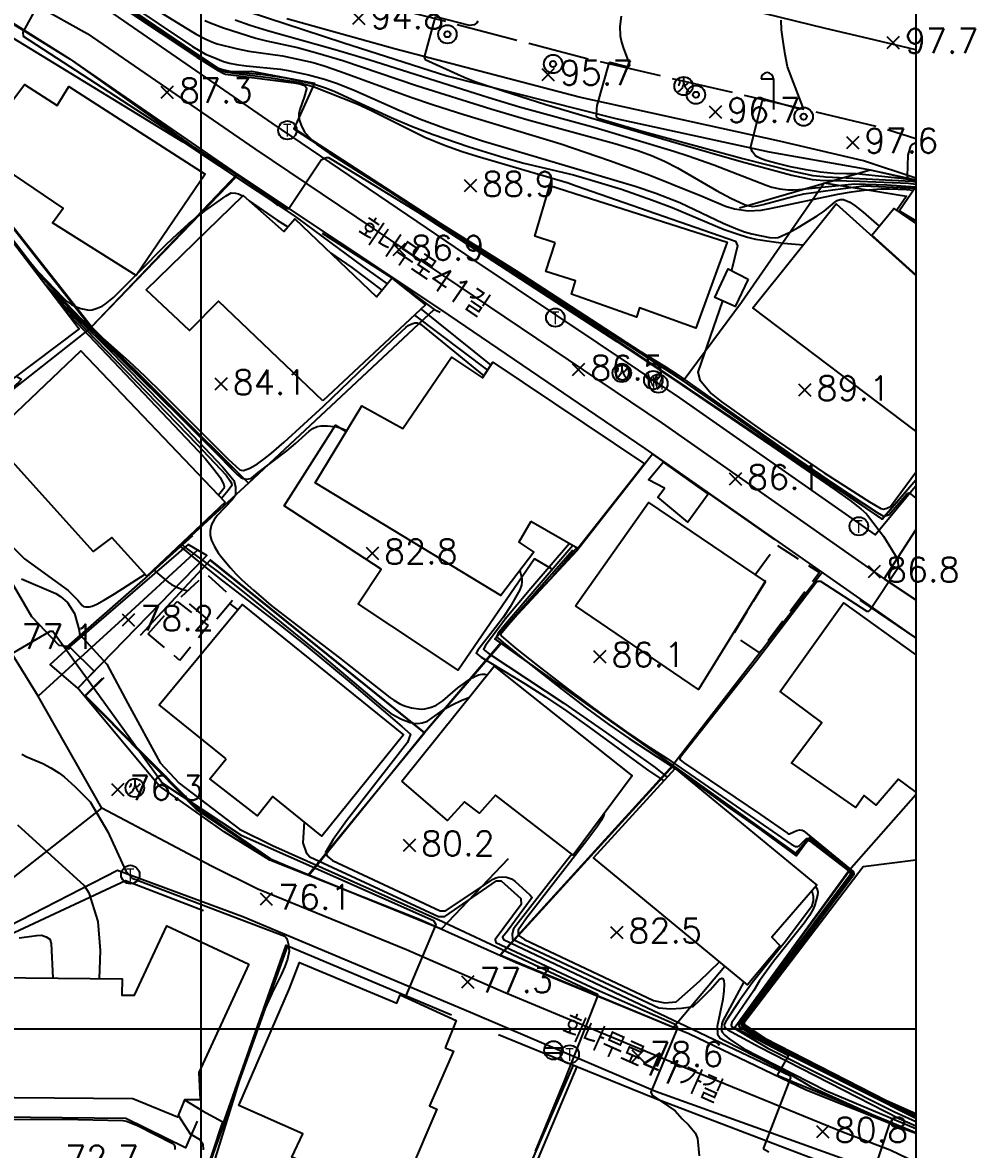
# Model space of a CAD drawing. Extents: x 199116 to 199565, y 548943 to 549516.
# Drawn here: x 199485.5 to 199563, y 549090.2 to 549181.8 of the extents above; entities that cross this region are included whole.
import ezdxf
from ezdxf.enums import TextEntityAlignment as Align

# ---------------------------------------------------------------- set-up
doc = ezdxf.new("R2010")
doc.units = 0
doc.header["$MEASUREMENT"] = 0
doc.linetypes.add('ANYANG2', pattern=[6, 5, -1])
doc.linetypes.add('ANYANG3', pattern=[3, 2, -1])
for name, color, linetype in [('A0013114', 1, 'CONTINUOUS'), ('A0023210', 7, 'CONTINUOUS'), ('A0033324', 1, 'ANYANG2'), ('B0014112', 7, 'CONTINUOUS'), ('B0014116', 7, 'ANYANG3'), ('B0024121', 7, 'CONTINUOUS'), ('B0024122', 7, 'CONTINUOUS'), ('C0223367', 7, 'CONTINUOUS'), ('C0226232', 7, 'CONTINUOUS'), ('C0236241', 7, 'CONTINUOUS'), ('C0256324', 1, 'CONTINUOUS'), ('C0393323', 7, 'CONTINUOUS'), ('C0513369', 1, 'CONTINUOUS'), ('C0536117', 7, 'CONTINUOUS'), ('D0023372', 3, 'CONTINUOUS'), ('F0017111', 30, 'CONTINUOUS'), ('F0017114', 7, 'CONTINUOUS'), ('F0027132', 7, 'CONTINUOUS'), ('F0027217', 7, 'CONTINUOUS'), ('F0047224', 7, 'CONTINUOUS'), ('F0047226', 1, 'CONTINUOUS'), ('H0017334', 7, 'CONTINUOUS'), ('H0037335', 7, 'CONTINUOUS'), ('H0049111', 7, 'CONTINUOUS')]:
    doc.layers.add(name, color=color, linetype=linetype)
doc.styles.add('GHS', font='ROMANS', dxfattribs={"bigfont": 'NGSW.shx'})
doc.styles.add('HIST', font='romans.shx', dxfattribs={"bigfont": 'ngsw.shx'})

# ---------------------------------------------------------------- blocks, each defined once
blk = doc.blocks.new('F0027217')
at = {"layer": 'F0027217'}
for points in [[(0.5, 0.5), (-0.5, -0.5)], [(-0.5, 0.5), (0.5, -0.5)]]:
    blk.add_lwpolyline(points, dxfattribs=at)
blk = doc.blocks.new('C0236241')
at = {"layer": 'C0236241'}
blk.add_circle((0, 0), 0.75, dxfattribs=at)
at = {"layer": 'C0236241', "style": 'GHS'}
blk.add_text('T', height=1, dxfattribs=at).set_placement((-0.362, -0.524))
blk = doc.blocks.new('C0513369')
at = {"layer": 'C0513369'}
blk.add_circle((0, 0), 0.75, dxfattribs=at)
at = {"layer": 'C0513369', "style": 'GHS'}
blk.add_text('M', height=1, dxfattribs=at).set_placement((-0.582, -0.477))
blk = doc.blocks.new('D0023372')
at = {"layer": 'D0023372'}
for radius in [0.75, 0.25]:
    blk.add_circle((0, 0), radius, dxfattribs=at)
blk = doc.blocks.new('C0256324')
at = {"layer": 'C0256324'}
for points in [[(-0.004, 0.68), (0.002, 0.272), (-0.021, 0.123), (-0.053, 0.014), (-0.102, -0.097), (-0.156, -0.195), (-0.228, -0.284), (-0.32, -0.373), (-0.411, -0.436), (-0.466, -0.467)], [(-0.315, 0.37), (-0.322, 0.304), (-0.336, 0.242), (-0.354, 0.185), (-0.382, 0.121), (-0.42, 0.058), (-0.45, 0.025)], [(0.002, 0.272), (0.051, 0.098), (0.105, -0.026), (0.16, -0.135), (0.223, -0.235), (0.292, -0.321), (0.369, -0.407), (0.449, -0.479)], [(0.109, 0.072), (0.184, 0.109), (0.24, 0.148), (0.298, 0.192), (0.347, 0.239), (0.388, 0.291), (0.44, 0.368)]]:
    blk.add_lwpolyline(points, dxfattribs=at)
blk.add_circle((0, 0), 0.75, dxfattribs=at)
blk = doc.blocks.new('C0226232')
at = {"layer": 'C0226232'}
for points in [[(-0.72, 0.211), (0.72, 0.211)], [(-0.722, -0.202), (0.722, -0.202)]]:
    blk.add_lwpolyline(points, dxfattribs=at)
blk.add_circle((0, 0), 0.75, dxfattribs=at)
blk = doc.blocks.new('C0223367')
at = {"layer": 'C0223367'}
for points in [[(-1, 2.5), (0, 2.5)], [(0, 2.5), (0, 0)]]:
    blk.add_lwpolyline(points, dxfattribs=at)
blk.add_arc((-0.5, 2.5), 0.5, 0, 180, dxfattribs=at)

msp = doc.modelspace()

# ---------------------------------------------------------------- linework, layer by layer
at = {"layer": 'A0013114', "flags": 128}
for points in [[(199482.62, 549183.06), (199489.4, 549178.81), (199502.97, 549169.46), (199519.482, 549158.463), (199536.08, 549147.16), (199551.93, 549136.08), (199557.56, 549132.15), (199558.12, 549131.78)], [(199492.15, 549182.99), (199505.79, 549173.59), (199522.27, 549162.42), (199538.91, 549151.29), (199554.82, 549140.15), (199557.94, 549143.91), (199558.121, 549144.131)], [(199558.118, 549091.491), (199557.1, 549091.86), (199549.203, 549095.007), (199539.68, 549099.57), (199525.63, 549105.35), (199517.77, 549108.87), (199505.62, 549113.69), (199501.91, 549116), (199496.63, 549119.73), (199490.01, 549127.68), (199500.51, 549138.45), (199498.99, 549139.35), (199489.33, 549131.03), (199488.49, 549131.15), (199486.27, 549133.48), (199485.39, 549135.02), (199472.76, 549156.59), (199469.21, 549163.86), (199468.76, 549166.94), (199468.57, 549169.54), (199468.74, 549171.7), (199470.52, 549175.93), (199472.99, 549180.48), (199474.99, 549182.16)], [(199558.122, 549169.14), (199553.854, 549170.529), (199547.024, 549172.149), (199530.76, 549175.71), (199515.76, 549179.65), (199507, 549182.08)], [(199554.47, 549088.61), (199536.97, 549094.9), (199521.92, 549101.33), (199503.41, 549109.08), (199493.24, 549112.87), (199484.38, 549108.3), (199481.86, 549107), (199473.94, 549102.59), (199465.08, 549100.28), (199453.095, 549097.515), (199444.78, 549095.68), (199437.76, 549092.84), (199437.33, 549092.05), (199434.64, 549085.95)]]:
    msp.add_lwpolyline(points, dxfattribs=at)
at = {"layer": 'A0023210', "flags": 128}
for points in [[(199483.737, 549184.832), (199490.775, 549180.9), (199504.404, 549171.509), (199520.908, 549160.42), (199537.495, 549149.225), (199555.538, 549136.57), (199558.12, 549134.853)], [(199558.12, 549179.55), (199554.23, 549180.47), (199550.77, 549181.29), (199533.28, 549185.6)], [(199558.118, 549089.122), (199556.038, 549090.119), (199552.238, 549091.554), (199538.782, 549097.071), (199524.617, 549102.98), (199516.737, 549106.401), (199504.634, 549111.335), (199500.87, 549113.208), (199491.964, 549117.935), (199486.797, 549127.032), (199483.86, 549131.78), (199480.125, 549137.844), (199475.304, 549145.67), (199467.39, 549160.096), (199466.011, 549167.268), (199466.054, 549169.234), (199469.338, 549180.799), (199472.775, 549182.927)], [(199555.538, 549136.57), (199558.12, 549140.56)], [(199499.75, 549138.9), (199493.306, 549132.996), (199486.797, 549127.032)], [(199416.72, 549048.39), (199421.75, 549059.7), (199422.842, 549062.205), (199424.922, 549066.974), (199430.105, 549083.083), (199432.35, 549090.06), (199434.749, 549094.907), (199437.208, 549096.016), (199442.525, 549097.488), (199450.534, 549099.472), (199454.951, 549100.41), (199460.458, 549101.481), (199470.311, 549103.981), (199481.627, 549109.819), (199491.964, 549117.935)]]:
    msp.add_lwpolyline(points, dxfattribs=at)
at = {"layer": 'A0033324', "flags": 128}
msp.add_lwpolyline([(199334.3, 549227.62), (199335.31, 549229.53), (199336.08, 549230.3), (199336.49, 549230.49), (199336.7, 549230.53), (199350.566, 549230.263), (199354.211, 549230.176), (199385.84, 549229.55), (199400.41, 549228.96), (199413.71, 549227.21), (199420.946, 549225.244), (199428.522, 549222.482), (199436.78, 549219.47), (199443.65, 549216.56), (199445, 549215.95), (199449.78, 549213.57), (199450.36, 549213.24), (199458.85, 549208.836), (199461.08, 549207.536), (199467.1, 549203.98), (199473.87, 549200.28), (199483.12, 549194.92), (199489.82, 549191.69), (199498.24, 549188.4), (199507.94, 549185.14), (199516.6, 549182.74), (199531.55, 549178.82), (199548.019, 549174.98), (199555.379, 549173.23), (199558.122, 549172.359)], dxfattribs=at)
at = {"layer": 'B0014112', "flags": 128}
for points in [[(199481.73, 549171.49), (199485.67, 549176.75), (199488.34, 549175.04), (199489.28, 549176.59), (199500.36, 549169.45), (199494.75, 549161.22), (199487.96, 549165.51), (199488.83, 549166.69), (199481.73, 549171.49)], [(199481.19, 549168.57), (199490.12, 549156.88), (199480.96, 549150.01), (199473.18, 549160.12), (199474.42, 549161.07), (199472.57, 549163.43), (199473.63, 549164.28), (199473.12, 549164.9), (199476.16, 549167.17), (199475.6, 549168), (199479.22, 549170.87), (199481.19, 549168.57)], [(199558.121, 549148.579), (199544.88, 549158.6), (199551.64, 549167.05), (199558.122, 549161.208)], [(199495.63, 549136.79), (199492.78, 549139.93), (199491.25, 549138.8), (199482.72, 549148.25), (199483.88, 549149.01), (199483.9, 549149.02), (199490.27, 549155.09), (199501.98, 549142.79), (199495.63, 549136.79)], [(199537.57, 549146.04), (199541.24, 549143.45), (199539.58, 549141.16), (199537.16, 549143.19), (199537.7, 549143.93), (199536.38, 549144.62), (199537.57, 549146.04)], [(199530.45, 549134.38), (199536.38, 549142.76), (199545.86, 549136.35), (199540.46, 549127.56), (199530.45, 549134.38)], [(199558.119, 549119.339), (199558.07, 549119.28), (199556.709, 549120.288), (199554.906, 549118.17), (199553.922, 549118.961), (199553.232, 549117.975), (199548.024, 549121.621), (199550.485, 549124.897), (199547.09, 549127.41), (199552.23, 549134.61), (199558.12, 549130.39)], [(199516.35, 549120.12), (199523.86, 549129.48), (199535.06, 549120.54), (199530.27, 549114.1), (199523.96, 549118.97), (199522.67, 549117.52), (199521.43, 549118.43), (199520.06, 549116.91), (199516.35, 549120.12)], [(199538.55, 549121.14), (199550.07, 549111.66), (199546.41, 549107.45), (199547.09, 549106.74), (199544.43, 549103.56), (199531.91, 549113.9), (199538.55, 549121.14)]]:
    msp.add_lwpolyline(points, dxfattribs=at)
for points in [[(199528.804, 549163.878), (199527.156, 549164.42), (199528.386, 549168.545), (199542.778, 549163.921), (199540.24, 549156.93), (199535.67, 549158.599), (199535.426, 549157.834), (199530.14, 549159.711), (199530.465, 549160.774), (199528.058, 549161.544)], [(199509.93, 549151.025), (199501.456, 549159.133), (199499.088, 549156.758), (199495.563, 549160.049), (199503.46, 549167.729), (199506.742, 549164.808), (199507.649, 549165.827), (199514.275, 549159.497), (199515.543, 549161.011), (199518.27, 549158.836)], [(199544.493, 549160.935), (199543.429, 549158.699), (199541.777, 549159.427), (199542.857, 549161.766)], [(199526.834, 549141.218), (199525.843, 549139.532), (199527.063, 549138.728), (199524.383, 549135.213), (199509.296, 549144.368), (199513.091, 549150.621), (199516.419, 549148.782), (199520.377, 549154.569), (199522.904, 549152.911), (199523.739, 549154.186), (199536.057, 549145.921), (199530.661, 549139.029)], [(199502.062, 549121.944), (199496.629, 549126.331), (199503.366, 549134.481), (199516.49, 549123.883), (199509.847, 549115.657), (199505.869, 549118.869), (199504.613, 549117.299), (199500.734, 549120.303)], [(199503.904, 549105.249), (199499.837, 549096.444), (199499.958, 549094.231), (199498.69, 549094.223), (199498.119, 549092.807), (199494.487, 549094.304), (199478.435, 549094.425), (199478.52, 549102.861), (199480.544, 549102.846), (199480.551, 549104.178), (199493.603, 549104.042), (199493.598, 549102.732), (199494.612, 549102.723), (199497.235, 549108.362)], [(199519.871, 549098.437), (199520.55, 549098.18), (199518.6, 549093.72), (199519.18, 549093.45), (199516.93, 549088.2), (199514.11, 549089.27), (199513.16, 549087.17), (199507.41, 549089.57), (199508.3, 549091.45), (199503.11, 549093.76), (199507.203, 549103.255), (199508.022, 549105.381), (199515.929, 549102.073), (199516.213, 549102.752), (199520.759, 549100.671)]]:
    msp.add_lwpolyline(points, close=True, dxfattribs=at)
at = {"layer": 'B0014116', "flags": 128}
for points in [[(199545.086, 549136.952), (199546.842, 549139.316), (199550.282, 549137.086), (199545.391, 549130.567), (199543.249, 549132.001), (199545.925, 549136.385)], [(199498.41, 549135.096), (199500.426, 549136.999), (199502.697, 549134.943), (199501.002, 549132.902)], [(199495.737, 549132.09), (199498.083, 549134.731), (199500.609, 549132.765), (199498.308, 549129.939)]]:
    msp.add_lwpolyline(points, close=True, dxfattribs=at)
at = {"layer": 'B0024121', "flags": 128}
for points in [[(199502.97, 549169.46), (199491.12, 549157.04), (199473.56, 549179.35), (199473.04, 549180), (199474.06, 549181.2), (199477.55, 549183.11), (199479.33, 549183.62), (199480.47, 549183.57), (199482.59, 549182.97), (199489.4, 549178.81), (199499.43, 549171.66)], [(199539.22, 549152.65), (199507.61, 549173.14)], [(199502.97, 549169.46), (199506.26, 549166.91)], [(199554.4, 549169.82), (199558.122, 549169)], [(199558.121, 549144.591), (199555.39, 549141.41), (199539.22, 549152.65), (199543.95, 549159.047), (199550.68, 549168.74), (199557.36, 549167.667), (199556.583, 549166.542)], [(199509.878, 549164.649), (199515.593, 549161), (199518.98, 549158.47), (199503.89, 549144.34), (199491.12, 549157.04)], [(199518.98, 549158.47), (199519.45, 549158.23)], [(199491.1, 549156.98), (199478.48, 549147.04)], [(199536.705, 549146.707), (199546.67, 549139.74)], [(199503.89, 549144.34), (199495.48, 549136.62), (199489.05, 549130.97)], [(199550.496, 549137.082), (199538.38, 549121.41), (199523.91, 549131.7), (199530.25, 549138.91)], [(199524.44, 549131.33), (199518.2, 549124.04), (199500.78, 549138.07)], [(199553.568, 549134.825), (199558.12, 549131.75)], [(199508.74, 549112.5), (199505.63, 549113.79), (199499.67, 549117.83), (199490.57, 549127.05), (199492.03, 549128.48)], [(199519.54, 549108.09), (199508.74, 549112.5), (199518.2, 549124.04)], [(199552.68, 549112.84), (199549.5, 549115.53), (199548.43, 549114.05), (199538.38, 549121.41), (199524.31, 549105.99)], [(199558.119, 549118.999), (199552.68, 549112.84), (199543.4, 549100.11)], [(199498.63, 549083.18), (199497.48, 549082), (199497.2, 549081.74), (199493.03, 549081.65), (199479.84, 549080.86), (199474.96, 549102.27), (199484.83, 549107.82), (199493.88, 549112.04), (199500.22, 549109.61)], [(199524.19, 549099.53), (199530.56, 549096.92), (199518.57, 549068.47), (199513.31, 549071.49), (199512.29, 549072.03), (199512.06, 549071.82), (199511.76, 549071.73), (199507.88, 549074.1), (199507.74, 549074.43), (199507.06, 549078.77), (199506.23, 549079.2), (199505.49, 549079.57), (199498.63, 549083.18), (199506.94, 549106.78), (199520.39, 549101.14)], [(199538.4, 549100.11), (199524.31, 549105.99)]]:
    msp.add_lwpolyline(points, dxfattribs=at)
at = {"layer": 'B0024122', "flags": 128}
msp.add_lwpolyline([(199530.56, 549096.92), (199536.9, 549094.35), (199547.075, 549090.482), (199555.846, 549087.16), (199536.75, 549066.88), (199532.31, 549067.24), (199530.76, 549061.44)], dxfattribs=at)
at = {"layer": 'C0393323', "flags": 128}
msp.add_lwpolyline([(199489.33, 549131.03), (199491.35, 549129.06), (199490.01, 549127.68), (199487.76, 549129.6), (199489.33, 549131.03)], dxfattribs=at)
at = {"layer": 'C0536117', "flags": 128}
for points in [[(199558.122, 549165.654), (199556.775, 549166.484), (199558.122, 549168.457)], [(199558.122, 549161.28), (199554.536, 549164.502), (199556.321, 549166.665), (199558.122, 549165.459)]]:
    msp.add_lwpolyline(points, dxfattribs=at)
at = {"layer": 'F0017111', "flags": 128}
for points, elevation in [([(199478.865, 549187.07), (199479.18, 549187.05), (199479.32, 549186.94), (199479.66, 549183.75), (199479.92, 549183.47), (199498.54, 549172.08), (199507.56, 549166.1), (199507.86, 549165.89), (199513.17, 549161.95), (199514.59, 549160.94), (199515.156, 549160.549)], 86), ([(199487.15, 549187.39), (199501.5, 549177.93), (199502.02, 549177.78), (199502.7, 549177.66), (199505.73, 549177.28), (199507.41, 549177.01), (199508.08, 549176.87), (199509.21, 549176.55), (199512.72, 549175.17), (199513.88, 549174.63), (199518.22, 549172.47), (199519.81, 549171.8), (199521.24, 549171.3), (199522.48, 549170.92), (199529.87, 549168.75), (199530.52, 549168.52), (199543.45, 549164.02), (199543.63, 549163.62), (199543.136, 549161.624)], 89), ([(199488.12, 549185.7), (199485.55, 549180.99), (199485.58, 549180.66), (199502.21, 549169.85), (199506.94, 549166.67), (199507.17, 549166.67), (199509.8, 549170.62), (199510.11, 549170.79), (199510.23, 549170.81), (199510.39, 549170.8), (199512.85, 549169.33), (199517.63, 549166.4), (199533.83, 549155.85), (199539.14, 549152.3), (199546.41, 549147.35), (199551.57, 549143.81), (199552.78, 549142.94), (199553.65, 549142.25), (199554.12, 549141.84), (199554.19, 549141.75), (199555.49, 549140.03), (199556.65, 549138.15), (199556.68, 549137.46), (199554.44, 549134.07), (199554.299, 549133.942), (199554.258, 549133.901), (199554.166, 549133.908), (199550.405, 549136.351), (199550.158, 549136.341), (199550.054, 549136.289), (199545.177, 549129.894), (199538.962, 549122.051), (199538.944, 549121.936), (199538.956, 549121.85), (199539.242, 549121.634), (199545.498, 549117.408), (199547.682, 549115.883), (199547.75, 549115.841), (199547.86, 549115.841), (199548.213, 549116.008), (199548.454, 549116.111), (199548.69, 549116.156), (199548.874, 549116.135), (199548.99, 549116.077), (199553.027, 549112.771), (199553.089, 549112.626), (199553.075, 549112.502), (199544.035, 549100.411), (199544.074, 549100.295), (199545.774, 549099.192), (199555.681, 549094.111), (199558.118, 549092.992)], 87), ([(199490.68, 549185.67), (199496.54, 549181.69), (199499.33, 549179.84), (199500.4, 549179.22), (199501, 549178.96), (199501.84, 549178.62), (199502.33, 549178.47), (199502.9, 549178.36), (199503.7, 549178.25), (199506.49, 549177.98), (199507.1, 549177.89), (199508.75, 549177.54), (199510.07, 549177.19), (199511.04, 549176.85), (199512.48, 549176.29), (199515.95, 549174.75), (199517.87, 549173.94), (199519.84, 549173.19), (199522.9, 549172.16), (199535.32, 549168.47), (199537, 549167.91), (199538.94, 549167.15), (199542.47, 549165.47), (199543.5, 549165.04), (199544.19, 549164.78), (199544.8, 549164.61), (199546.23, 549164.31), (199546.72, 549164.27), (199546.93, 549164.31), (199547.81, 549164.72), (199548.55, 549165.12), (199550.11, 549166.07), (199550.68, 549166.46), (199551.53, 549167.19), (199551.72, 549167.32), (199551.98, 549167.41), (199552.23, 549167.39), (199552.74, 549167.19), (199553.18, 549166.88), (199553.83, 549166.36), (199555.136, 549165.233)], 91), ([(199495.12, 549183.63), (199498.73, 549181.38), (199499.64, 549180.84), (199500.41, 549180.43), (199501.05, 549180.16), (199501.34, 549180.05), (199502.89, 549179.66), (199503.92, 549179.45), (199506.65, 549179.07), (199509.14, 549178.54), (199510.04, 549178.27), (199511.36, 549177.81), (199517.08, 549175.71), (199518.91, 549175.08), (199521.37, 549174.31), (199529.26, 549171.92), (199533.31, 549170.55), (199536.49, 549169.37), (199538.31, 549168.65), (199540.8, 549167.65), (199542.65, 549166.85), (199543.37, 549166.63), (199544.5, 549166.48), (199545.55, 549166.54), (199546.4, 549166.68), (199551.77, 549167.82), (199552.9, 549168.02), (199553.93, 549168.16), (199555.3, 549168.26), (199555.99, 549168.26), (199557.36, 549168.22), (199557.915, 549168.154)], 92), ([(199493.72, 549182.93), (199499.68, 549178.97), (199501.43, 549177.88), (199501.87, 549177.65), (199502.02, 549177.59), (199507.57, 549176.88), (199508.05, 549176.79), (199508.34, 549176.69), (199508.51, 549176.57), (199508.59, 549176.48), (199508.59, 549176.4), (199508.41, 549175.72), (199508.06, 549174.72), (199507.98, 549174.4), (199507.97, 549174.08), (199508.02, 549173.81), (199508.16, 549173.43), (199508.43, 549172.88), (199508.94, 549172.32), (199509.46, 549171.85), (199510.45, 549171.15), (199517.37, 549166.77), (199525.62, 549161.63), (199535.7, 549155.08), (199537.68, 549153.85), (199538.77, 549153.15), (199540.25, 549152.13), (199548.58, 549146.23), (199551.57, 549144.2), (199554.97, 549141.96), (199555.49, 549141.65), (199555.83, 549141.74), (199555.95, 549141.8), (199557.41, 549143.51), (199557.58, 549143.55), (199558.121, 549143.129)], 88), ([(199534.16, 549182.29), (199534.06, 549181.46), (199534.1, 549180.7), (199534.19, 549180.19), (199534.35, 549179.67), (199534.82, 549178.46), (199534.85, 549178.26), (199534.8, 549178.2), (199534.73, 549178.17), (199534.55, 549178.21), (199533.28, 549178.54), (199533.16, 549178.48), (199532.2, 549175.03), (199532.16, 549174.77), (199532.15, 549174.19), (199532.17, 549174.09), (199532.27, 549174.01), (199535.78, 549172.97), (199544.07, 549170.73), (199548.13, 549169.7), (199549.74, 549169.36), (199550.6, 549169.26), (199550.77, 549169.25), (199553.02, 549169.13), (199557.76, 549168.88), (199558.122, 549168.83)], 96), ([(199500.33, 549181.95), (199500.84, 549181.73), (199501.85, 549181.36), (199504.49, 549180.51), (199505.35, 549180.29), (199507.86, 549179.76), (199509.52, 549179.3), (199511.54, 549178.69), (199517.54, 549176.66), (199523.58, 549174.76), (199526.49, 549173.9), (199533.65, 549171.96), (199535.52, 549171.39), (199536.63, 549170.98), (199537.7, 549170.51), (199538.74, 549169.97), (199541.93, 549168.12), (199543.08, 549167.5), (199544.19, 549166.99), (199544.56, 549166.87), (199544.86, 549166.84), (199545.22, 549166.88), (199545.7, 549166.98), (199548.22, 549167.68), (199549.02, 549167.85), (199551.36, 549168.19), (199553.88, 549168.51), (199558.031, 549168.324)], 93), ([(199502.79, 549182.01), (199504.03, 549181.58), (199505.42, 549181.14), (199510.94, 549179.59), (199513.65, 549178.77), (199523.42, 549175.7), (199525.91, 549174.94), (199532.07, 549173.25), (199538.44, 549171.32), (199539.62, 549170.95), (199541.7, 549170.22), (199545.96, 549168.55), (199546.41, 549168.4), (199547.07, 549168.27), (199547.74, 549168.18), (199548.18, 549168.18), (199548.62, 549168.22), (199553.15, 549168.66), (199555.77, 549168.59), (199558.098, 549168.422)], 94), ([(199558.122, 549168.92), (199558.03, 549168.94), (199556.91, 549169.1), (199553.26, 549169.49), (199552.46, 549169.48), (199551.46, 549169.52), (199550.37, 549169.63), (199549.2, 549169.81), (199547.94, 549170.06), (199546.75, 549170.35), (199545.94, 549170.56), (199545.48, 549170.73), (199545.22, 549170.86), (199545.1, 549170.95), (199544.83, 549171.28), (199544.76, 549171.42), (199544.71, 549171.67), (199545.65, 549175.49), (199545.77, 549175.57), (199548.71, 549174.77), (199548.86, 549174.81), (199548.94, 549174.94), (199547.7, 549178.17), (199547.5, 549179.17), (199547.33, 549180.24), (199547.21, 549181.2), (199547.17, 549181.98)], 97), ([(199558.122, 549172.001), (199557.79, 549171.83), (199557.67, 549171.64), (199557.48, 549170.99), (199557.4, 549169.26), (199557.49, 549169.15), (199557.66, 549169.08), (199558.122, 549169)], 98), ([(199486.1, 549162.15), (199487.68, 549160.41), (199490.32, 549157.68), (199494.15, 549154.25), (199495.45, 549153.03), (199496.86, 549151.66), (199502.24, 549146.28), (199503.19, 549145.42), (199503.28, 549145.39), (199503.47, 549145.38), (199503.99, 549145.57), (199504.62, 549145.91), (199505.14, 549146.29), (199505.74, 549146.77), (199506.77, 549147.66), (199509.979, 549150.6), (199515.61, 549156.02), (199516.67, 549157), (199516.87, 549157.15), (199517.15, 549157.29), (199517.41, 549157.38), (199517.58, 549157.38), (199517.87, 549157.27), (199523.01, 549153.072)], 84), ([(199487.305, 549160.565), (199490.58, 549157.31), (199498.21, 549149.82), (199500.85, 549147.19), (199502.95, 549145.04), (199503.25, 549144.8), (199503.46, 549144.71), (199503.76, 549144.66), (199504.04, 549144.71), (199504.16, 549144.77), (199504.66, 549145.22), (199506.99, 549146.96), (199507.71, 549147.56), (199508.82, 549148.57), (199509.12, 549148.79), (199509.47, 549148.94), (199509.79, 549149), (199510.3, 549149), (199511.07, 549148.93), (199511.42, 549148.82), (199511.88, 549148.626)], 83), ([(199487.92, 549159.76), (199492.49, 549155.26), (199498.38, 549149.24), (199501.76, 549145.67), (199502.62, 549144.66), (199502.68, 549144.57), (199502.82, 549144.03), (199502.84, 549143.69), (199502.83, 549143.44), (199502.79, 549143.3), (199502.56, 549142.98), (199501.33, 549141.72), (199501.08, 549141.35), (199500.89, 549140.98), (199500.82, 549140.73), (199500.78, 549140.47), (199500.78, 549140.1), (199500.89, 549139.68), (199501.12, 549139.2), (199501.43, 549138.68), (199501.71, 549138.3), (199502.42, 549137.45), (199502.85, 549136.98), (199503.35, 549136.48), (199504.28, 549135.64), (199505.73, 549134.41), (199507.48, 549133.03), (199511.27, 549130.14), (199515.36, 549126.93), (199515.69, 549126.69), (199516.17, 549126.4), (199516.57, 549126.24), (199517.13, 549126.09), (199517.91, 549125.96), (199518.21, 549125.99), (199518.66, 549126.11), (199519.1, 549126.28), (199519.68, 549126.65), (199520.89, 549127.71), (199521.96, 549128.46), (199522.21, 549128.6), (199522.57, 549128.75), (199522.88, 549128.81), (199523.1, 549128.81), (199523.29, 549128.77)], 82), ([(199488.211, 549159.379), (199499.68, 549147.52), (199502.08, 549144.98), (199502.38, 549144.56), (199502.5, 549144.35), (199502.54, 549144.15), (199502.23, 549143.74), (199501.678, 549143.107)], 81), ([(199542.392, 549159.156), (199540.39, 549153.36), (199540.55, 549152.73), (199541.49, 549151.62), (199542.31, 549150.97), (199545.66, 549148.59), (199550.68, 549145.19), (199554.34, 549142.82), (199555.28, 549142.27), (199555.49, 549142.24), (199555.76, 549142.32), (199556.06, 549142.45), (199558.121, 549145.231)], 89), ([(199517.907, 549158.496), (199523.57, 549153.928)], 86), ([(199485.012, 549153.049), (199485.37, 549152.81), (199485.4, 549152.76), (199485.2, 549152.53), (199482.44, 549150.15), (199480.64, 549148.65), (199479.63, 549147.49), (199479.55, 549146.99), (199479.58, 549146.54), (199482.97, 549141.14), (199483.91, 549139.94), (199485.68, 549138.18), (199489.24, 549135.61), (199490, 549134.83), (199490.36, 549134.4), (199490.47, 549134.32), (199490.63, 549134.28), (199490.95, 549134.28), (199491.19, 549134.34), (199491.55, 549134.51), (199492.18, 549134.85), (199493, 549135.35), (199495.479, 549136.956)], 79), ([(199498.5, 549139.5), (199498.53, 549139.34), (199498.7, 549139.14), (199501.35, 549137.18), (199503.4, 549135.57), (199509.67, 549130.46), (199514.78, 549126.15), (199515.43, 549125.65), (199515.81, 549125.42), (199516.32, 549125.17), (199517.03, 549124.88), (199517.29, 549124.83), (199517.65, 549124.82), (199518, 549124.85), (199518.42, 549125.01), (199519.85, 549126), (199520.43, 549126.33), (199521.21, 549126.69), (199521.797, 549126.909)], 81), ([(199529.958, 549139.431), (199526.82, 549135.79), (199524.75, 549133.28), (199523.14, 549131.15), (199522.97, 549130.85), (199523.09, 549130.73), (199523.45, 549130.47), (199529.52, 549126.45), (199532.99, 549124.06), (199536.93, 549121.22), (199537.918, 549120.451)], 84), ([(199530.557, 549139.088), (199529.53, 549137.83), (199528.63, 549136.8), (199526.28, 549134.28), (199525.01, 549132.83), (199524.36, 549132.03), (199524.41, 549131.94), (199525.55, 549130.97), (199527.37, 549129.53), (199529.86, 549127.61), (199532.63, 549125.55), (199534.6, 549124.13), (199536.2, 549123.04), (199537.92, 549121.96), (199547.976, 549114.997), (199548.35, 549114.817), (199548.499, 549114.8), (199548.641, 549114.855), (199549.241, 549115.454), (199549.278, 549115.465), (199549.315, 549115.464), (199552.725, 549112.956), (199552.95, 549112.607), (199552.929, 549112.461), (199543.92, 549100.485), (199543.888, 549100.377), (199543.939, 549100.249), (199545.699, 549099.153), (199555.833, 549093.964), (199558.118, 549092.884)], 86), ([(199496.16, 549137.29), (199497.35, 549136.3), (199497.62, 549136.11), (199498.06, 549135.88), (199498.53, 549135.69), (199498.86, 549135.61), (199498.94, 549135.596)], 79), ([(199525.928, 549137.238), (199526, 549137.03), (199526.1, 549136.59), (199526.1, 549136.31), (199526.06, 549136.05), (199525.93, 549135.68), (199525.14, 549134.3), (199524.57, 549133.43), (199523.96, 549132.6), (199522.53, 549130.77), (199522.38, 549130.51), (199522.8, 549130.21), (199526.38, 549128.04), (199528.03, 549126.98), (199529.76, 549125.81), (199531.57, 549124.51), (199536.22, 549121.09), (199537.632, 549120.139)], 83), ([(199485.428, 549136.558), (199488.23, 549135.36), (199488.598, 549135.137), (199489.17, 549134.65), (199489.73, 549133.76), (199490.11, 549132.39), (199490.16, 549132.06), (199492.37, 549129.62), (199494.09, 549126.433), (199496.7, 549121.6), (199498.25, 549119.95), (199503.15, 549116.23), (199505.84, 549114.88), (199519.3, 549108.87), (199532.25, 549102.81), (199532.25, 549102.65), (199529.51, 549095.69), (199527.19, 549090.04)], 78), ([(199502.361, 549134.539), (199503.013, 549134.055)], 79), ([(199482.173, 549129.061), (199487.76, 549132.3), (199487.99, 549132.3), (199496.89, 549119.95), (199503.3, 549115.72), (199518.91, 549108.79), (199519.1, 549108.48), (199516.64, 549102.61), (199516.619, 549102.566)], 77), ([(199485.47, 549122.32), (199485.86, 549122.09), (199487.16, 549121.55), (199487.82, 549121.2), (199488.47, 549120.79), (199488.91, 549120.46), (199489.76, 549119.69), (199491.01, 549118.45), (199492.46, 549116), (199493.92, 549112.8), (199494.44, 549112.23), (199506.84, 549107.51), (199506.97, 549107.36), (199507.06, 549107.15), (199507.13, 549106.82), (199507.19, 549106.31), (199507.04, 549105.65), (199506.83, 549105.05), (199506.53, 549104.37), (199505.79, 549102.87), (199505.24, 549101.66), (199504.38, 549099.54), (199503.59, 549097.25), (199500.67, 549087.82)], 76), ([(199532.78, 549117.47), (199532.72, 549117.21), (199532.58, 549116.95), (199532.2, 549116.39), (199531.39, 549115.3), (199526.47, 549108.98), (199525.81, 549108.02), (199525.81, 549107.59), (199526.32, 549107.24), (199536.81, 549102.3), (199537.71, 549102.11), (199538.65, 549102.19), (199540.53, 549103.86), (199542.16, 549105.43)], 82), ([(199508.416, 549116.812), (199508.29, 549115.11), (199508.57, 549114.33), (199508.88, 549113.98), (199519.33, 549109.11), (199519.84, 549109.11), (199524.05, 549112.01), (199524.41, 549112.01), (199526.01, 549110.57), (199526.04, 549110.1), (199523.94, 549107.25), (199523.98, 549107.02), (199532.17, 549103.18), (199538.57, 549100.37), (199538.76, 549100.06), (199536.58, 549094.84), (199536.69, 549094.6), (199538.55, 549093.33), (199539.13, 549092.68), (199539.63, 549092.2), (199540.171, 549091.526), (199540.262, 549091.351), (199540.362, 549091.084), (199540.5, 549089.68)], 79), ([(199530.16, 549114.18), (199528.46, 549112.02), (199525.42, 549108.13), (199525.3, 549107.7), (199525.34, 549107.27), (199537.24, 549101.7), (199538.18, 549101.62), (199539.07, 549101.66), (199540.02, 549101.81), (199540.62, 549102.38), (199541.41, 549103.15), (199542.16, 549104.02), (199542.35, 549104.1), (199542.43, 549104.08), (199542.52, 549103.88), (199542.54, 549103.63), (199542.52, 549103.09), (199542.44, 549102.38), (199541.96, 549100.18), (199542, 549099.56), (199542.21, 549099.24), (199542.56, 549099.03), (199547.67, 549096.44), (199549.62, 549095.28), (199555.9, 549092.43), (199555.97, 549092.3), (199554.44, 549087.6)], 81), ([(199558.119, 549113.693), (199553.842, 549113.162), (199544.151, 549100.444), (199544.217, 549100.317), (199545.845, 549099.225), (199555.733, 549094.172), (199558.118, 549093.098)], 88), ([(199549.972, 549111.547), (199550.09, 549111.34), (199550.14, 549111.09), (199550.12, 549110.85), (199549.92, 549110.08), (199549.79, 549109.77), (199549.47, 549109.21), (199549.04, 549108.59), (199546.54, 549105.47), (199545.42, 549103.9), (199544.95, 549103.1), (199543.17, 549100.51), (199543.11, 549100.31), (199543.13, 549100.17), (199546.1, 549098.43), (199556.39, 549093.24), (199558.118, 549092.451)], 84), ([(199549.67, 549111.2), (199549.78, 549110.78), (199549.78, 549110.4), (199549.65, 549109.91), (199547.43, 549106.96), (199546.87, 549106.3), (199544.82, 549103.74), (199543.72, 549102.22), (199542.72, 549100.69), (199542.53, 549100.34), (199542.56, 549100.13), (199542.61, 549100.07), (199542.85, 549099.91), (199545.38, 549098.52), (199556.76, 549092.71), (199558.118, 549092.101)], 83), ([(199485.25, 549107.38), (199486.69, 549107.58), (199487.07, 549107.6), (199487.43, 549107.47), (199487.74, 549107.27), (199487.853, 549106.931), (199487.974, 549104.101)], 74), ([(199544.129, 549103.808), (199542.42, 549100.63), (199542.35, 549100.4), (199542.32, 549100.12), (199542.33, 549099.86), (199542.39, 549099.71), (199542.6, 549099.47), (199542.94, 549099.17), (199544.11, 549098.38), (199550.86, 549094.95), (199558.118, 549091.891)], 82), ([(199479.213, 549092.63), (199488.815, 549092.644), (199493.671, 549092.542), (199493.976, 549092.492), (199494.871, 549092.135), (199497.738, 549090.678), (199497.851, 549090.571), (199497.892, 549090.411), (199497.892, 549090.174)], 73), ([(199498.181, 549092.959), (199499.144, 549091.442), (199499.932, 549091.004), (199500.174, 549090.633), (199500.211, 549090.147)], 74)]:
    msp.add_lwpolyline(points, dxfattribs=dict(at, elevation=elevation))
at = {"layer": 'F0017114', "flags": 128}
for points, elevation in [([(199488.7, 549186.67), (199497, 549181.01), (199501.35, 549178.13), (199501.53, 549178.05), (199501.89, 549177.93), (199502.49, 549177.81), (199505.08, 549177.55), (199506.92, 549177.28), (199508.65, 549176.92), (199509.42, 549176.71), (199510.13, 549176.47), (199510.84, 549176.19), (199515.49, 549174.06), (199517.13, 549173.36), (199518.9, 549172.67), (199521.82, 549171.67), (199524.64, 549170.81), (199526.27, 549170.36), (199530.3, 549169.39), (199531.77, 549168.98), (199534.2, 549168.23), (199536.71, 549167.35), (199538.31, 549166.74), (199542.54, 549164.97), (199543.67, 549164.57), (199544.43, 549164.33), (199545.08, 549164.18), (199546.39, 549163.97), (199547.37, 549163.85), (199548.976, 549163.72)], 90), ([(199519.06, 549182.25), (199518.17, 549178.96), (199518.23, 549178.77), (199520.87, 549177.58), (199521.4, 549177.33), (199522.27, 549176.99), (199524.59, 549176.22), (199528.06, 549175.12), (199532.16, 549173.89), (199538.64, 549172), (199543.93, 549170.48), (199548.05, 549169.37), (199549.68, 549169.02), (199550.34, 549168.97), (199553.55, 549168.88), (199557.52, 549168.73), (199558.122, 549168.64)], 95), ([(199522.52, 549181.89), (199522.44, 549181.76), (199522.21, 549181.59), (199521.84, 549181.54), (199519.12, 549182.25)], 95), ([(199482.01, 549167.63), (199486.17, 549162.28), (199486.8, 549161.51), (199488.84, 549159.37), (199489.1, 549159.13), (199489.49, 549158.85), (199489.82, 549158.69), (199490.27, 549158.55), (199490.93, 549158.41), (199491.19, 549158.44), (199491.58, 549158.56), (199491.98, 549158.72), (199492.24, 549158.88), (199492.91, 549159.42), (199494.719, 549161.239)], 85), ([(199494.879, 549161.409), (199497.22, 549163.76), (199498.11, 549164.62), (199499.02, 549165.42), (199500.41, 549166.52), (199502.08, 549167.69), (199502.48, 549167.93), (199502.82, 549167.92), (199503.07, 549167.85), (199503.28, 549167.75), (199503.35, 549167.71), (199503.403, 549167.673)], 85), ([(199503.944, 549167.298), (199506.22, 549165.72), (199507.078, 549165.186)], 85), ([(199510.535, 549163.07), (199512.29, 549161.87), (199514.72, 549160.029)], 85), ([(199488.93, 549158.44), (199499.8, 549146.98), (199500.4, 549146.32), (199501.07, 549145.49), (199501.6, 549144.78), (199501.89, 549144.2), (199501.91, 549144.08), (199501.88, 549143.9), (199501.44, 549143.36)], 80), ([(199517.386, 549158.008), (199523.305, 549153.523)], 85), ([(199498.252, 549139.268), (199500.14, 549137.69), (199501.52, 549136.58), (199506.49, 549132.77), (199508.56, 549131.11), (199512.07, 549128.21), (199516.35, 549124.57), (199517.05, 549123.94), (199516.8, 549123.25), (199512.9, 549118.26), (199511.86, 549116.89), (199510.76, 549115.37), (199510.13, 549114.33), (199510.28, 549114.02), (199510.71, 549113.67), (199519.45, 549109.57), (199519.88, 549109.57), (199523.77, 549112.16), (199523.98, 549112.26), (199524.21, 549112.32), (199524.54, 549112.34), (199524.86, 549112.32), (199525.25, 549112.17), (199525.52, 549111.98), (199526.76, 549110.89), (199526.94, 549110.66), (199524.91, 549107.9), (199524.52, 549107.43), (199524.6, 549107.24), (199538.88, 549100.49), (199547.89, 549096.2), (199547.93, 549096.01), (199545.79, 549090.45), (199545.74, 549090.33), (199545.75, 549090.24), (199546.16, 549090)], 80), ([(199530.229, 549139.276), (199524.76, 549132.87), (199524.18, 549132.15), (199524.03, 549131.89), (199524.17, 549131.73), (199524.57, 549131.38), (199526.73, 549129.65), (199529.38, 549127.56), (199531.36, 549126.05), (199533.18, 549124.73), (199534.83, 549123.59), (199538.58, 549121.13), (199543.02, 549117.91), (199545.79, 549115.97), (199548.286, 549114.242), (199548.381, 549114.222), (199548.439, 549114.249), (199549.323, 549115.273), (199549.416, 549115.293), (199549.468, 549115.28), (199552.741, 549112.74), (199552.778, 549112.638), (199552.768, 549112.519), (199543.83, 549100.53), (199543.7, 549100.28), (199543.79, 549100.15), (199545.69, 549099), (199558.118, 549092.721)], 85), ([(199485.11, 549116.57), (199490.53, 549111.64), (199490.91, 549111.03), (199491.639, 549108.713), (199491.825, 549106.343), (199491.742, 549104.062)], 75), ([(199498.685, 549094.211), (199500.145, 549093.331), (199501.743, 549092.451), (199501.766, 549092.42), (199501.764, 549092.371), (199501.672, 549092.093), (199500.46, 549088.47)], 75)]:
    msp.add_lwpolyline(points, dxfattribs=dict(at, elevation=elevation))
at = {"layer": 'F0047224', "flags": 128}
for points in [[(199484.52, 549189.54), (199501.77, 549177.79), (199504.13, 549177.83), (199509.24, 549176.86), (199507.57, 549173.15), (199531.556, 549157.441), (199555.39, 549141.41)], [(199473.54, 549179.38), (199473.51, 549179.35), (199480.02, 549171.09), (199491.1, 549156.98), (199503.89, 549144.34), (199518.98, 549158.47)], [(199491.12, 549157.04), (199502.94, 549169.29)], [(199543.79, 549166.73), (199554.4, 549169.82), (199558.122, 549168.97)], [(199528.501, 549137.377), (199527.116, 549138.187), (199520.936, 549129.148), (199512.799, 549134.523), (199514.659, 549137.354), (199506.791, 549142.497), (199510.943, 549149.053), (199511.777, 549148.564)], [(199536.705, 549146.707), (199530.571, 549138.832), (199523.91, 549131.7), (199538.34, 549121.42), (199548.35, 549114.26), (199549.36, 549115.42), (199552.74, 549112.87), (199543.4, 549100.11), (199547.76, 549097.81), (199546.847, 549096.227), (199558.118, 549091.571)], [(199489.11, 549131.02), (199495.09, 549136.24), (199499.37, 549140.1)], [(199524.38, 549131.37), (199518.2, 549124.07), (199500.79, 549138.11), (199495.09, 549131.97)], [(199492.13, 549128.52), (199490.63, 549127.06), (199499.75, 549117.9), (199505.67, 549113.82), (199508.82, 549112.49), (199519.56, 549108.11), (199525, 549113.84)], [(199518.2, 549124.07), (199508.82, 549112.49)], [(199538.43, 549121.38), (199524.37, 549105.99), (199538.41, 549100.13), (199542.59, 549105.08)], [(199507.06, 549106.73), (199498.63, 549083.18), (199507.06, 549078.77), (199507.51, 549076.71), (199507.74, 549074.43), (199509.57, 549073.278), (199511.79, 549071.88), (199512.19, 549072.34), (199518.09, 549068.95)], [(199530.27, 549097.04), (199518.09, 549068.95), (199530.64, 549061.25), (199529.94, 549058.93)], [(199499.708, 549092.474), (199498.754, 549090.328), (199493.922, 549092.697), (199478.394, 549092.853), (199478.452, 549094.399)]]:
    msp.add_lwpolyline(points, dxfattribs=at)
at = {"layer": 'F0047226', "flags": 128}
for points in [[(199475.17, 549196.37), (199483.99, 549191.23), (199490.53, 549187.94), (199502.2, 549183.23), (199511.54, 549180.15), (199520, 549177.46), (199533.74, 549173.97), (199546.19, 549171.28), (199553.54, 549169.98), (199554.4, 549169.82)], [(199555.39, 549141.41), (199558.121, 549144.611)]]:
    msp.add_lwpolyline(points, dxfattribs=at)
at = {"layer": 'H0017334', "flags": 128}
msp.add_lwpolyline([(199116.28, 549498.61), (199558.14, 549498.57), (199558.11, 548943.63), (199116.22, 548943.67)], close=True, dxfattribs=at)
at = {"layer": 'H0037335', "flags": 128}
for points in [[(199500, 549498.575), (199500, 548943.635)], [(199116.237, 549100), (199558.118, 549100)]]:
    msp.add_lwpolyline(points, dxfattribs=at)

# ---------------------------------------------------------------- block references
at = {"layer": 'C0223367'}
msp.add_blockref('C0223367', (199546.539, 549174.712), dxfattribs=at)
at = {"layer": 'C0226232'}
msp.add_blockref('C0226232', (199528.67, 549098.24), dxfattribs=at)
at = {"layer": 'C0236241'}
for p in [(199507.046, 549173.031), (199528.82, 549157.798), (199553.485, 549140.841), (199494.281, 549112.529), (199529.989, 549097.907)]:
    msp.add_blockref('C0236241', p, dxfattribs=at)
at = {"layer": 'C0256324'}
for p in [(199539.244, 549176.615), (199534.22, 549153.306), (199494.644, 549119.57)]:
    msp.add_blockref('C0256324', p, dxfattribs=at)
at = {"layer": 'C0513369'}
for p in [(199536.782, 549152.713), (199537.198, 549152.435)]:
    msp.add_blockref('C0513369', p, dxfattribs=at)
at = {"layer": 'D0023372'}
for p in [(199520.05, 549180.83), (199528.64, 549178.41), (199540.24, 549175.91), (199549, 549174.13)]:
    msp.add_blockref('D0023372', p, dxfattribs=at)
at = {"layer": 'F0027217'}
for p in [(199512.84, 549182.12, 94.78), (199556.27, 549180.14, 97.7), (199528.22, 549177.55, 95.71), (199497.27, 549176.1, 87.31), (199541.82, 549174.51, 96.72), (199552.99, 549172.02, 97.62), (199521.91, 549168.51, 88.85), (199516.12, 549163.31, 86.85), (199530.7, 549153.57, 86.49), (199501.65, 549152.39, 84.1), (199549.09, 549151.91, 89.12), (199543.45, 549144.68, 86.08), (199513.94, 549138.63, 82.77), (199554.73, 549137.16, 86.81), (199494.13, 549133.21, 78.15), (199532.43, 549130.25, 86.08), (199493.24, 549119.43, 76.27), (199516.95, 549114.91, 80.24), (199505.32, 549110.55, 76.08), (199533.8, 549107.82, 82.51), (199521.69, 549103.79, 77.33), (199535.53, 549097.77, 78.63), (199550.55, 549091.63, 80.75)]:
    msp.add_blockref('F0027217', p, dxfattribs=at)

# ---------------------------------------------------------------- texts
at = {"layer": 'F0027132', "style": 'HIST'}
for s, p in [('94.8', (199513.79, 549181.27)), ('97.7', (199557.22, 549179.29)), ('95.7', (199529.17, 549176.7)), ('87.3', (199498.22, 549175.25)), ('96.7', (199542.77, 549173.66)), ('97.6', (199553.94, 549171.17)), ('88.9', (199522.86, 549167.66)), ('86.9', (199517.07, 549162.46)), ('86.5', (199531.65, 549152.72)), ('84.1', (199502.6, 549151.54)), ('89.1', (199550.04, 549151.06)), ('86.1', (199544.4, 549143.83)), ('82.8', (199514.89, 549137.78)), ('86.8', (199555.68, 549136.31)), ('78.2', (199495.08, 549132.36)), ('77.1', (199485.42, 549130.87)), ('86.1', (199533.38, 549129.4)), ('76.3', (199494.19, 549118.58)), ('80.2', (199517.9, 549114.06)), ('76.1', (199506.27, 549109.7)), ('82.5', (199534.75, 549106.97)), ('77.3', (199522.64, 549102.94)), ('78.6', (199536.48, 549096.92)), ('80.8', (199551.5, 549090.78)), ('72.7', (199488.98, 549088.5))]:
    msp.add_text(s, height=2, dxfattribs=at).set_placement(p)
at = {"layer": 'H0049111', "style": 'HIST'}
for s, rotation, p in [('회나무로41길', 326, (199522.585, 549157.672)), ('회나무로41가길', 336, (199541.841, 549093.822))]:
    msp.add_text(s, height=2, rotation=rotation, dxfattribs=at).set_placement(p, align=Align.RIGHT)

doc.saveas('drawing.dxf')
